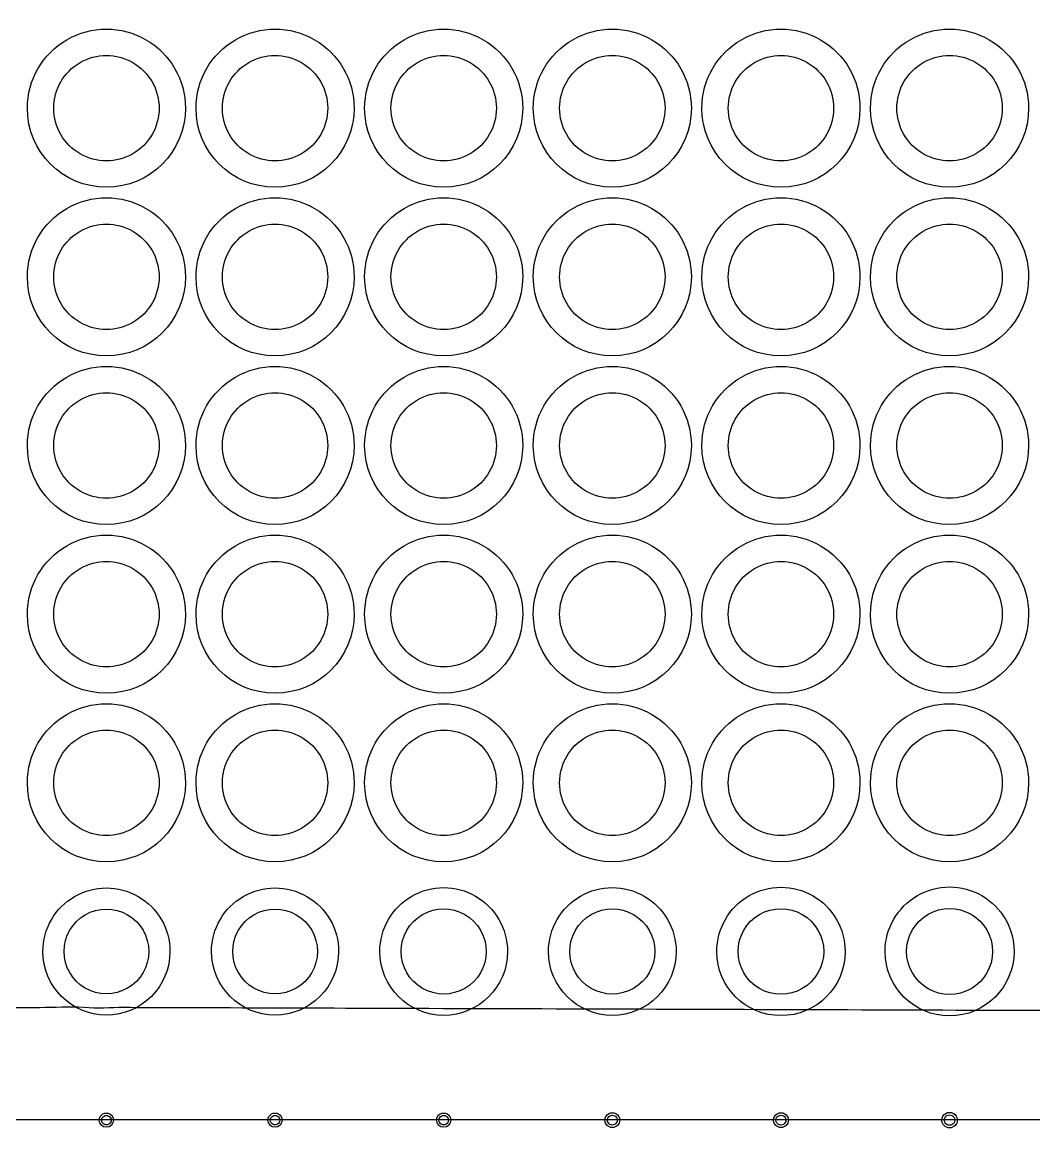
# Model space of a CAD drawing. Extents: x 9 to 391, y 39 to 560.
# Drawn here: x 201.4 to 297.4, y 39.3 to 144.2 of the extents above; entities that cross this region are included whole.
import ezdxf

# ---------------------------------------------------------------- set-up
doc = ezdxf.new("R2010")
doc.units = 0
doc.layers.add('Capa_1', color=7, linetype='CONTINUOUS')
doc.layers.add('Capa_2', color=7, linetype='CONTINUOUS')

msp = doc.modelspace()

# ---------------------------------------------------------------- linework, layer by layer
at = {"layer": 'Capa_1', "color": 7}
msp.add_lwpolyline([(9.38403, 559.9909), (390.61597, 559.9909), (390.61597, 40.0091), (9.38403, 40.0091)], close=True, dxfattribs=at)
for points in [[(192.34277, 50.68164), (195.90713, 50.68464), (199.47058, 50.68664), (203.03494, 50.69064)], [(203.03494, 50.69064), (204.4218, 50.69155), (205.86919, 50.81263), (207.2533, 50.69464)], [(207.2533, 50.69464), (208.53099, 50.58555), (209.75184, 50.69964), (211.03504, 50.69563)], [(211.03504, 50.69563), (214.40954, 50.68443), (217.78312, 50.67353), (221.15761, 50.66263)], [(221.15761, 50.66263), (226.98112, 50.64333), (232.80462, 50.62423), (238.62813, 50.60573)], [(238.62813, 50.60573), (245.79171, 50.58193), (252.95622, 50.55903), (260.1198, 50.53513)], [(260.1198, 50.53513), (267.57599, 50.51033), (275.03307, 50.48663), (282.49018, 50.46173)], [(282.49018, 50.46173), (289.17496, 50.43963), (295.85976, 50.41773), (302.54454, 50.39573)]]:
    msp.add_open_spline(points, degree=3, dxfattribs=at)
at = {"layer": 'Capa_2', "color": 5}
for points in [[(214.38403, 135.990904)], [(230.38403, 135.990904)], [(246.38403, 135.990904)], [(262.38403, 135.990904)], [(278.38403, 135.990904)], [(294.38403, 135.990904)], [(214.38403, 119.990904)], [(230.38403, 119.990904)], [(246.38403, 119.990904)], [(262.38403, 119.990904)], [(278.38403, 119.990904)], [(294.38403, 119.990904)], [(214.38403, 103.990914)], [(230.38403, 103.990914)], [(246.38403, 103.990914)], [(262.38403, 103.990914)], [(278.38403, 103.990914)], [(294.38403, 103.990914)], [(214.38403, 87.990914)], [(230.38403, 87.990914)], [(246.38403, 87.990914)], [(262.38403, 87.990914)], [(278.38403, 87.990914)], [(294.38403, 87.990914)], [(214.38403, 71.990914)], [(230.38403, 71.990914)], [(246.38403, 71.990914)], [(262.38403, 71.990914)], [(278.38403, 71.990914)], [(294.38403, 71.990914)], [(213.403634, 55.990911)], [(229.403634, 55.990911)], [(245.423245, 55.990908)], [(261.423245, 55.990908)], [(277.442846, 55.990906)], [(293.462456, 55.990913)], [(209.835012, 39.990912)], [(225.835012, 39.990912)], [(241.835012, 39.990912)], [(257.854612, 39.990909)], [(273.854612, 39.990909)], [(289.874223, 39.990907)]]:
    msp.add_lwpolyline(points, close=True, dxfattribs=at)
at = {"layer": 'Capa_2', "color": 7}
for points in [[(216.88403, 135.990904)], [(232.88403, 135.990904)], [(248.88403, 135.990904)], [(264.88403, 135.990904)], [(280.88403, 135.990904)], [(296.88403, 135.990904)], [(216.88403, 119.990904)], [(232.88403, 119.990904)], [(248.88403, 119.990904)], [(264.88403, 119.990904)], [(280.88403, 119.990904)], [(296.88403, 119.990904)], [(216.88403, 103.990914)], [(232.88403, 103.990914)], [(248.88403, 103.990914)], [(264.88403, 103.990914)], [(280.88403, 103.990914)], [(296.88403, 103.990914)], [(216.88403, 87.990914)], [(232.88403, 87.990914)], [(248.88403, 87.990914)], [(264.88403, 87.990914)], [(280.88403, 87.990914)], [(296.88403, 87.990914)], [(216.88403, 71.990914)], [(232.88403, 71.990914)], [(248.88403, 71.990914)], [(264.88403, 71.990914)], [(280.88403, 71.990914)], [(296.88403, 71.990914)], [(215.413438, 55.990911)], [(231.413438, 55.990911)], [(247.442853, 55.990908)], [(263.442853, 55.990908)], [(279.472257, 55.990906)], [(295.501672, 55.990913)], [(210.060502, 39.990912)], [(226.060502, 39.990912)], [(242.060502, 39.990912)], [(258.089906, 39.990909)], [(274.089906, 39.990909)], [(290.119321, 39.990907)]]:
    msp.add_lwpolyline(points, close=True, dxfattribs=at)
for points in [[(205.63403, 142.486095), (207.954538, 143.825841), (210.813522, 143.825841), (213.13403, 142.486095)], [(221.63403, 142.486095), (223.954538, 143.825841), (226.813522, 143.825841), (229.13403, 142.486095)], [(237.63403, 142.486095), (239.954538, 143.825841), (242.813522, 143.825841), (245.13403, 142.486095)], [(253.63403, 142.486095), (255.954538, 143.825841), (258.813522, 143.825841), (261.13403, 142.486095)], [(269.63403, 142.486095), (271.954538, 143.825841), (274.813522, 143.825841), (277.13403, 142.486095)], [(285.63403, 142.486095), (287.954538, 143.825841), (290.813522, 143.825841), (293.13403, 142.486095)], [(201.88403, 135.990904), (201.88403, 138.670396), (203.313522, 141.146349), (205.63403, 142.486095)], [(213.13403, 142.486095), (215.454538, 141.146349), (216.88403, 138.670396), (216.88403, 135.990904)], [(217.88403, 135.990904), (217.88403, 138.670396), (219.313522, 141.146349), (221.63403, 142.486095)], [(229.13403, 142.486095), (231.454538, 141.146349), (232.88403, 138.670396), (232.88403, 135.990904)], [(233.88403, 135.990904), (233.88403, 138.670396), (235.313522, 141.146349), (237.63403, 142.486095)], [(245.13403, 142.486095), (247.454538, 141.146349), (248.88403, 138.670396), (248.88403, 135.990904)], [(249.88403, 135.990904), (249.88403, 138.670396), (251.313522, 141.146349), (253.63403, 142.486095)], [(261.13403, 142.486095), (263.454538, 141.146349), (264.88403, 138.670396), (264.88403, 135.990904)], [(265.88403, 135.990904), (265.88403, 138.670396), (267.313522, 141.146349), (269.63403, 142.486095)], [(277.13403, 142.486095), (279.454538, 141.146349), (280.88403, 138.670396), (280.88403, 135.990904)], [(281.88403, 135.990904), (281.88403, 138.670396), (283.313522, 141.146349), (285.63403, 142.486095)], [(293.13403, 142.486095), (295.454538, 141.146349), (296.88403, 138.670396), (296.88403, 135.990904)], [(209.38403, 128.490904), (205.241894, 128.490904), (201.88403, 131.848769), (201.88403, 135.990904)], [(216.88403, 135.990904), (216.88403, 131.848769), (213.526165, 128.490904), (209.38403, 128.490904)], [(225.38403, 128.490904), (221.241894, 128.490904), (217.88403, 131.848769), (217.88403, 135.990904)], [(232.88403, 135.990904), (232.88403, 131.848769), (229.526165, 128.490904), (225.38403, 128.490904)], [(241.38403, 128.490904), (237.241894, 128.490904), (233.88403, 131.848769), (233.88403, 135.990904)], [(248.88403, 135.990904), (248.88403, 131.848769), (245.526165, 128.490904), (241.38403, 128.490904)], [(257.38403, 128.490904), (253.241894, 128.490904), (249.88403, 131.848769), (249.88403, 135.990904)], [(264.88403, 135.990904), (264.88403, 131.848769), (261.526165, 128.490904), (257.38403, 128.490904)], [(273.38403, 128.490904), (269.241894, 128.490904), (265.88403, 131.848769), (265.88403, 135.990904)], [(280.88403, 135.990904), (280.88403, 131.848769), (277.526165, 128.490904), (273.38403, 128.490904)], [(289.38403, 128.490904), (285.241894, 128.490904), (281.88403, 131.848769), (281.88403, 135.990904)], [(296.88403, 135.990904), (296.88403, 131.848769), (293.526165, 128.490904), (289.38403, 128.490904)], [(205.63403, 126.486095), (207.954538, 127.825841), (210.813522, 127.825841), (213.13403, 126.486095)], [(221.63403, 126.486095), (223.954538, 127.825841), (226.813522, 127.825841), (229.13403, 126.486095)], [(237.63403, 126.486095), (239.954538, 127.825841), (242.813522, 127.825841), (245.13403, 126.486095)], [(253.63403, 126.486095), (255.954538, 127.825841), (258.813522, 127.825841), (261.13403, 126.486095)], [(269.63403, 126.486095), (271.954538, 127.825841), (274.813522, 127.825841), (277.13403, 126.486095)], [(285.63403, 126.486095), (287.954538, 127.825841), (290.813522, 127.825841), (293.13403, 126.486095)], [(201.88403, 119.990904), (201.88403, 122.670396), (203.313522, 125.146349), (205.63403, 126.486095)], [(213.13403, 126.486095), (215.454538, 125.146349), (216.88403, 122.670396), (216.88403, 119.990904)], [(217.88403, 119.990904), (217.88403, 122.670396), (219.313522, 125.146349), (221.63403, 126.486095)], [(229.13403, 126.486095), (231.454538, 125.146349), (232.88403, 122.670396), (232.88403, 119.990904)], [(233.88403, 119.990904), (233.88403, 122.670396), (235.313522, 125.146349), (237.63403, 126.486095)], [(245.13403, 126.486095), (247.454538, 125.146349), (248.88403, 122.670396), (248.88403, 119.990904)], [(249.88403, 119.990904), (249.88403, 122.670396), (251.313522, 125.146349), (253.63403, 126.486095)], [(261.13403, 126.486095), (263.454538, 125.146349), (264.88403, 122.670396), (264.88403, 119.990904)], [(265.88403, 119.990904), (265.88403, 122.670396), (267.313522, 125.146349), (269.63403, 126.486095)], [(277.13403, 126.486095), (279.454538, 125.146349), (280.88403, 122.670396), (280.88403, 119.990904)], [(281.88403, 119.990904), (281.88403, 122.670396), (283.313522, 125.146349), (285.63403, 126.486095)], [(293.13403, 126.486095), (295.454538, 125.146349), (296.88403, 122.670396), (296.88403, 119.990904)], [(209.38403, 112.490904), (205.241894, 112.490904), (201.88403, 115.848769), (201.88403, 119.990904)], [(216.88403, 119.990904), (216.88403, 115.848769), (213.526165, 112.490904), (209.38403, 112.490904)], [(225.38403, 112.490904), (221.241894, 112.490904), (217.88403, 115.848769), (217.88403, 119.990904)], [(232.88403, 119.990904), (232.88403, 115.848769), (229.526165, 112.490904), (225.38403, 112.490904)], [(241.38403, 112.490904), (237.241894, 112.490904), (233.88403, 115.848769), (233.88403, 119.990904)], [(248.88403, 119.990904), (248.88403, 115.848769), (245.526165, 112.490904), (241.38403, 112.490904)], [(257.38403, 112.490904), (253.241894, 112.490904), (249.88403, 115.848769), (249.88403, 119.990904)], [(264.88403, 119.990904), (264.88403, 115.848769), (261.526165, 112.490904), (257.38403, 112.490904)], [(273.38403, 112.490904), (269.241894, 112.490904), (265.88403, 115.848769), (265.88403, 119.990904)], [(280.88403, 119.990904), (280.88403, 115.848769), (277.526165, 112.490904), (273.38403, 112.490904)], [(289.38403, 112.490904), (285.241894, 112.490904), (281.88403, 115.848769), (281.88403, 119.990904)], [(296.88403, 119.990904), (296.88403, 115.848769), (293.526165, 112.490904), (289.38403, 112.490904)], [(205.63403, 110.486105), (207.954538, 111.825851), (210.813522, 111.825851), (213.13403, 110.486105)], [(221.63403, 110.486105), (223.954538, 111.825851), (226.813522, 111.825851), (229.13403, 110.486105)], [(237.63403, 110.486105), (239.954538, 111.825851), (242.813522, 111.825851), (245.13403, 110.486105)], [(253.63403, 110.486105), (255.954538, 111.825851), (258.813522, 111.825851), (261.13403, 110.486105)], [(269.63403, 110.486105), (271.954538, 111.825851), (274.813522, 111.825851), (277.13403, 110.486105)], [(285.63403, 110.486105), (287.954538, 111.825851), (290.813522, 111.825851), (293.13403, 110.486105)], [(201.88403, 103.990914), (201.88403, 106.670406), (203.313522, 109.146359), (205.63403, 110.486105)], [(213.13403, 110.486105), (215.454538, 109.146359), (216.88403, 106.670406), (216.88403, 103.990914)], [(217.88403, 103.990914), (217.88403, 106.670406), (219.313522, 109.146359), (221.63403, 110.486105)], [(229.13403, 110.486105), (231.454538, 109.146359), (232.88403, 106.670406), (232.88403, 103.990914)], [(233.88403, 103.990914), (233.88403, 106.670406), (235.313522, 109.146359), (237.63403, 110.486105)], [(245.13403, 110.486105), (247.454538, 109.146359), (248.88403, 106.670406), (248.88403, 103.990914)], [(249.88403, 103.990914), (249.88403, 106.670406), (251.313522, 109.146359), (253.63403, 110.486105)], [(261.13403, 110.486105), (263.454538, 109.146359), (264.88403, 106.670406), (264.88403, 103.990914)], [(265.88403, 103.990914), (265.88403, 106.670406), (267.313522, 109.146359), (269.63403, 110.486105)], [(277.13403, 110.486105), (279.454538, 109.146359), (280.88403, 106.670406), (280.88403, 103.990914)], [(281.88403, 103.990914), (281.88403, 106.670406), (283.313522, 109.146359), (285.63403, 110.486105)], [(293.13403, 110.486105), (295.454538, 109.146359), (296.88403, 106.670406), (296.88403, 103.990914)], [(209.38403, 96.490914), (205.241894, 96.490914), (201.88403, 99.848779), (201.88403, 103.990914)], [(216.88403, 103.990914), (216.88403, 99.848779), (213.526165, 96.490914), (209.38403, 96.490914)], [(225.38403, 96.490914), (221.241894, 96.490914), (217.88403, 99.848779), (217.88403, 103.990914)], [(232.88403, 103.990914), (232.88403, 99.848779), (229.526165, 96.490914), (225.38403, 96.490914)], [(241.38403, 96.490914), (237.241894, 96.490914), (233.88403, 99.848779), (233.88403, 103.990914)], [(248.88403, 103.990914), (248.88403, 99.848779), (245.526165, 96.490914), (241.38403, 96.490914)], [(257.38403, 96.490914), (253.241894, 96.490914), (249.88403, 99.848779), (249.88403, 103.990914)], [(264.88403, 103.990914), (264.88403, 99.848779), (261.526165, 96.490914), (257.38403, 96.490914)], [(273.38403, 96.490914), (269.241894, 96.490914), (265.88403, 99.848779), (265.88403, 103.990914)], [(280.88403, 103.990914), (280.88403, 99.848779), (277.526165, 96.490914), (273.38403, 96.490914)], [(289.38403, 96.490914), (285.241894, 96.490914), (281.88403, 99.848779), (281.88403, 103.990914)], [(296.88403, 103.990914), (296.88403, 99.848779), (293.526165, 96.490914), (289.38403, 96.490914)], [(205.63403, 94.486105), (207.954538, 95.825851), (210.813522, 95.825851), (213.13403, 94.486105)], [(221.63403, 94.486105), (223.954538, 95.825851), (226.813522, 95.825851), (229.13403, 94.486105)], [(237.63403, 94.486105), (239.954538, 95.825851), (242.813522, 95.825851), (245.13403, 94.486105)], [(253.63403, 94.486105), (255.954538, 95.825851), (258.813522, 95.825851), (261.13403, 94.486105)], [(269.63403, 94.486105), (271.954538, 95.825851), (274.813522, 95.825851), (277.13403, 94.486105)], [(285.63403, 94.486105), (287.954538, 95.825851), (290.813522, 95.825851), (293.13403, 94.486105)], [(201.88403, 87.990914), (201.88403, 90.670406), (203.313522, 93.146359), (205.63403, 94.486105)], [(213.13403, 94.486105), (215.454538, 93.146359), (216.88403, 90.670406), (216.88403, 87.990914)], [(217.88403, 87.990914), (217.88403, 90.670406), (219.313522, 93.146359), (221.63403, 94.486105)], [(229.13403, 94.486105), (231.454538, 93.146359), (232.88403, 90.670406), (232.88403, 87.990914)], [(233.88403, 87.990914), (233.88403, 90.670406), (235.313522, 93.146359), (237.63403, 94.486105)], [(245.13403, 94.486105), (247.454538, 93.146359), (248.88403, 90.670406), (248.88403, 87.990914)], [(249.88403, 87.990914), (249.88403, 90.670406), (251.313522, 93.146359), (253.63403, 94.486105)], [(261.13403, 94.486105), (263.454538, 93.146359), (264.88403, 90.670406), (264.88403, 87.990914)], [(265.88403, 87.990914), (265.88403, 90.670406), (267.313522, 93.146359), (269.63403, 94.486105)], [(277.13403, 94.486105), (279.454538, 93.146359), (280.88403, 90.670406), (280.88403, 87.990914)], [(281.88403, 87.990914), (281.88403, 90.670406), (283.313522, 93.146359), (285.63403, 94.486105)], [(293.13403, 94.486105), (295.454538, 93.146359), (296.88403, 90.670406), (296.88403, 87.990914)], [(209.38403, 80.490914), (205.241894, 80.490914), (201.88403, 83.848778), (201.88403, 87.990914)], [(216.88403, 87.990914), (216.88403, 83.848779), (213.526165, 80.490914), (209.38403, 80.490914)], [(225.38403, 80.490914), (221.241894, 80.490914), (217.88403, 83.848778), (217.88403, 87.990914)], [(232.88403, 87.990914), (232.88403, 83.848779), (229.526165, 80.490914), (225.38403, 80.490914)], [(241.38403, 80.490914), (237.241894, 80.490914), (233.88403, 83.848778), (233.88403, 87.990914)], [(248.88403, 87.990914), (248.88403, 83.848779), (245.526165, 80.490914), (241.38403, 80.490914)], [(257.38403, 80.490914), (253.241894, 80.490914), (249.88403, 83.848778), (249.88403, 87.990914)], [(264.88403, 87.990914), (264.88403, 83.848779), (261.526165, 80.490914), (257.38403, 80.490914)], [(273.38403, 80.490914), (269.241894, 80.490914), (265.88403, 83.848778), (265.88403, 87.990914)], [(280.88403, 87.990914), (280.88403, 83.848779), (277.526165, 80.490914), (273.38403, 80.490914)], [(289.38403, 80.490914), (285.241894, 80.490914), (281.88403, 83.848778), (281.88403, 87.990914)], [(296.88403, 87.990914), (296.88403, 83.848779), (293.526165, 80.490914), (289.38403, 80.490914)], [(205.63403, 78.486105), (207.954538, 79.825851), (210.813522, 79.825851), (213.13403, 78.486105)], [(221.63403, 78.486105), (223.954538, 79.825851), (226.813522, 79.825851), (229.13403, 78.486105)], [(237.63403, 78.486105), (239.954538, 79.825851), (242.813522, 79.825851), (245.13403, 78.486105)], [(253.63403, 78.486105), (255.954538, 79.825851), (258.813522, 79.825851), (261.13403, 78.486105)], [(269.63403, 78.486105), (271.954538, 79.825851), (274.813522, 79.825851), (277.13403, 78.486105)], [(285.63403, 78.486105), (287.954538, 79.825851), (290.813522, 79.825851), (293.13403, 78.486105)], [(201.88403, 71.990914), (201.88403, 74.670406), (203.313522, 77.146359), (205.63403, 78.486105)], [(213.13403, 78.486105), (215.454538, 77.146359), (216.88403, 74.670406), (216.88403, 71.990914)], [(217.88403, 71.990914), (217.88403, 74.670406), (219.313522, 77.146359), (221.63403, 78.486105)], [(229.13403, 78.486105), (231.454538, 77.146359), (232.88403, 74.670406), (232.88403, 71.990914)], [(233.88403, 71.990914), (233.88403, 74.670406), (235.313522, 77.146359), (237.63403, 78.486105)], [(245.13403, 78.486105), (247.454538, 77.146359), (248.88403, 74.670406), (248.88403, 71.990914)], [(249.88403, 71.990914), (249.88403, 74.670406), (251.313522, 77.146359), (253.63403, 78.486105)], [(261.13403, 78.486105), (263.454538, 77.146359), (264.88403, 74.670406), (264.88403, 71.990914)], [(265.88403, 71.990914), (265.88403, 74.670406), (267.313522, 77.146359), (269.63403, 78.486105)], [(277.13403, 78.486105), (279.454538, 77.146359), (280.88403, 74.670406), (280.88403, 71.990914)], [(281.88403, 71.990914), (281.88403, 74.670406), (283.313522, 77.146359), (285.63403, 78.486105)], [(293.13403, 78.486105), (295.454538, 77.146359), (296.88403, 74.670406), (296.88403, 71.990914)], [(209.38403, 64.490914), (205.241894, 64.490914), (201.88403, 67.848778), (201.88403, 71.990914)], [(216.88403, 71.990914), (216.88403, 67.848779), (213.526165, 64.490914), (209.38403, 64.490914)], [(225.38403, 64.490914), (221.241894, 64.490914), (217.88403, 67.848778), (217.88403, 71.990914)], [(232.88403, 71.990914), (232.88403, 67.848779), (229.526165, 64.490914), (225.38403, 64.490914)], [(241.38403, 64.490914), (237.241894, 64.490914), (233.88403, 67.848778), (233.88403, 71.990914)], [(248.88403, 71.990914), (248.88403, 67.848779), (245.526165, 64.490914), (241.38403, 64.490914)], [(257.38403, 64.490914), (253.241894, 64.490914), (249.88403, 67.848778), (249.88403, 71.990914)], [(264.88403, 71.990914), (264.88403, 67.848779), (261.526165, 64.490914), (257.38403, 64.490914)], [(273.38403, 64.490914), (269.241894, 64.490914), (265.88403, 67.848778), (265.88403, 71.990914)], [(280.88403, 71.990914), (280.88403, 67.848779), (277.526165, 64.490914), (273.38403, 64.490914)], [(289.38403, 64.490914), (285.241894, 64.490914), (281.88403, 67.848778), (281.88403, 71.990914)], [(296.88403, 71.990914), (296.88403, 67.848779), (293.526165, 64.490914), (289.38403, 64.490914)], [(206.369321, 61.212535), (208.234827, 62.289585), (210.533226, 62.289585), (212.398732, 61.212535)], [(222.369321, 61.212535), (224.234827, 62.289585), (226.533226, 62.289585), (228.398732, 61.212535)], [(238.354617, 61.238003), (240.229224, 62.320308), (242.538834, 62.320308), (244.413441, 61.238003)], [(254.354617, 61.238003), (256.229224, 62.320308), (258.538834, 62.320308), (260.413441, 61.238003)], [(270.339904, 61.263472), (272.223611, 62.351031), (274.544433, 62.351031), (276.42814, 61.263472)], [(286.325201, 61.288951), (288.218008, 62.381763), (290.550042, 62.381763), (292.442848, 61.288951)], [(203.354615, 55.990911), (203.354615, 58.145012), (204.503814, 60.135484), (206.369321, 61.212535)], [(212.398732, 61.212535), (214.264239, 60.135484), (215.413438, 58.145012), (215.413438, 55.990911)], [(219.354615, 55.990911), (219.354615, 58.145012), (220.503814, 60.135484), (222.369321, 61.212535)], [(228.398732, 61.212535), (230.264239, 60.135484), (231.413438, 58.145012), (231.413438, 55.990911)], [(235.325206, 55.990908), (235.325206, 58.155517), (236.480011, 60.155699), (238.354617, 61.238003)], [(244.413441, 61.238003), (246.288048, 60.155699), (247.442853, 58.155517), (247.442853, 55.990908)], [(251.325206, 55.990908), (251.325206, 58.155517), (252.480011, 60.155699), (254.354617, 61.238003)], [(260.413441, 61.238003), (262.288048, 60.155699), (263.442853, 58.155517), (263.442853, 55.990908)], [(267.295787, 55.990906), (267.295787, 58.166023), (268.456198, 60.175914), (270.339904, 61.263472)], [(276.42814, 61.263472), (278.311846, 60.175914), (279.472257, 58.166023), (279.472257, 55.990906)], [(283.266377, 55.990913), (283.266377, 58.176538), (284.432394, 60.196139), (286.325201, 61.288951)], [(292.442848, 61.288951), (294.335655, 60.196139), (295.501672, 58.176538), (295.501672, 55.990913)], [(209.384027, 49.961499), (206.054074, 49.961499), (203.354615, 52.660959), (203.354615, 55.990911)], [(215.413438, 55.990911), (215.413438, 52.660959), (212.713979, 49.961499), (209.384027, 49.961499)], [(225.384027, 49.961499), (222.054074, 49.961499), (219.354615, 52.660959), (219.354615, 55.990911)], [(231.413438, 55.990911), (231.413438, 52.660959), (228.713979, 49.961499), (225.384027, 49.961499)], [(241.384029, 49.932085), (238.037833, 49.932085), (235.325206, 52.644712), (235.325206, 55.990908)], [(247.442853, 55.990908), (247.442853, 52.644712), (244.730225, 49.932085), (241.384029, 49.932085)], [(257.384029, 49.932085), (254.037833, 49.932085), (251.325206, 52.644712), (251.325206, 55.990908)], [(263.442853, 55.990908), (263.442853, 52.644712), (260.730225, 49.932085), (257.384029, 49.932085)], [(273.384022, 49.90267), (270.021582, 49.90267), (267.295787, 52.628466), (267.295787, 55.990906)], [(279.472257, 55.990906), (279.472257, 52.628466), (276.746462, 49.90267), (273.384022, 49.90267)], [(289.384025, 49.873266), (286.005341, 49.873266), (283.266377, 52.61223), (283.266377, 55.990913)], [(295.501672, 55.990913), (295.501672, 52.61223), (292.762708, 49.873266), (289.384025, 49.873266)], [(208.707561, 39.990912), (208.707561, 40.232591), (208.836495, 40.455913), (209.045796, 40.576752)], [(209.384031, 39.314441), (209.010427, 39.314441), (208.707561, 39.617307), (208.707561, 39.990912)], [(209.045796, 40.576752), (209.255097, 40.697592), (209.512966, 40.697592), (209.722266, 40.576752)], [(210.060502, 39.990912), (210.060502, 39.617307), (209.757636, 39.314441), (209.384031, 39.314441)], [(209.722266, 40.576752), (209.931567, 40.455913), (210.060502, 40.232591), (210.060502, 39.990912)], [(224.707561, 39.990912), (224.707561, 40.232591), (224.836495, 40.455913), (225.045796, 40.576752)], [(225.384031, 39.314441), (225.010427, 39.314441), (224.707561, 39.617307), (224.707561, 39.990912)], [(225.045796, 40.576752), (225.255097, 40.697592), (225.512966, 40.697592), (225.722266, 40.576752)], [(226.060502, 39.990912), (226.060502, 39.617307), (225.757636, 39.314441), (225.384031, 39.314441)], [(225.722266, 40.576752), (225.931567, 40.455913), (226.060502, 40.232591), (226.060502, 39.990912)], [(240.707561, 39.990912), (240.707561, 40.232591), (240.836495, 40.455913), (241.045796, 40.576752)], [(241.384031, 39.314441), (241.010427, 39.314441), (240.707561, 39.617307), (240.707561, 39.990912)], [(241.045796, 40.576752), (241.255097, 40.697592), (241.512966, 40.697592), (241.722266, 40.576752)], [(242.060502, 39.990912), (242.060502, 39.617307), (241.757636, 39.314441), (241.384031, 39.314441)], [(241.722266, 40.576752), (241.931567, 40.455913), (242.060502, 40.232591), (242.060502, 39.990912)], [(256.678142, 39.990909), (256.678142, 40.243097), (256.812682, 40.476127), (257.031083, 40.602221)], [(257.384024, 39.285027), (256.994176, 39.285027), (256.678142, 39.601061), (256.678142, 39.990909)], [(257.031083, 40.602221), (257.249483, 40.728315), (257.518564, 40.728315), (257.736965, 40.602221)], [(258.089906, 39.990909), (258.089906, 39.601061), (257.773872, 39.285027), (257.384024, 39.285027)], [(257.736965, 40.602221), (257.955366, 40.476127), (258.089906, 40.243097), (258.089906, 39.990909)], [(272.678142, 39.990909), (272.678142, 40.243097), (272.812682, 40.476127), (273.031083, 40.602221)], [(273.384024, 39.285027), (272.994176, 39.285027), (272.678142, 39.601061), (272.678142, 39.990909)], [(273.031083, 40.602221), (273.249483, 40.728315), (273.518564, 40.728315), (273.736965, 40.602221)], [(274.089906, 39.990909), (274.089906, 39.601061), (273.773872, 39.285027), (273.384024, 39.285027)], [(273.736965, 40.602221), (273.955366, 40.476127), (274.089906, 40.243097), (274.089906, 39.990909)], [(288.648732, 39.990907), (288.648732, 40.253602), (288.788879, 40.496342), (289.016379, 40.62769)], [(289.384027, 39.255613), (288.977935, 39.255613), (288.648732, 39.584815), (288.648732, 39.990907)], [(289.016379, 40.62769), (289.24388, 40.759038), (289.524173, 40.759038), (289.751674, 40.62769)], [(290.119321, 39.990907), (290.119321, 39.584815), (289.790118, 39.255613), (289.384027, 39.255613)], [(289.751674, 40.62769), (289.979174, 40.496342), (290.119321, 40.253602), (290.119321, 39.990907)]]:
    msp.add_open_spline(points, degree=3, dxfattribs=at)
at = {"layer": 'Capa_2', "color": 5}
for points in [[(206.88403, 140.321031), (208.431035, 141.214195), (210.337024, 141.214195), (211.88403, 140.321031)], [(222.88403, 140.321031), (224.431035, 141.214195), (226.337024, 141.214195), (227.88403, 140.321031)], [(238.88403, 140.321031), (240.431035, 141.214195), (242.337024, 141.214195), (243.88403, 140.321031)], [(254.88403, 140.321031), (256.431035, 141.214195), (258.337024, 141.214195), (259.88403, 140.321031)], [(270.88403, 140.321031), (272.431035, 141.214195), (274.337024, 141.214195), (275.88403, 140.321031)], [(286.88403, 140.321031), (288.431035, 141.214195), (290.337024, 141.214195), (291.88403, 140.321031)], [(204.38403, 135.990904), (204.38403, 137.777232), (205.337024, 139.427867), (206.88403, 140.321031)], [(211.88403, 140.321031), (213.431035, 139.427867), (214.38403, 137.777232), (214.38403, 135.990904)], [(220.38403, 135.990904), (220.38403, 137.777232), (221.337024, 139.427867), (222.88403, 140.321031)], [(227.88403, 140.321031), (229.431035, 139.427867), (230.38403, 137.777232), (230.38403, 135.990904)], [(236.38403, 135.990904), (236.38403, 137.777232), (237.337024, 139.427867), (238.88403, 140.321031)], [(243.88403, 140.321031), (245.431035, 139.427867), (246.38403, 137.777232), (246.38403, 135.990904)], [(252.38403, 135.990904), (252.38403, 137.777232), (253.337024, 139.427867), (254.88403, 140.321031)], [(259.88403, 140.321031), (261.431035, 139.427867), (262.38403, 137.777232), (262.38403, 135.990904)], [(268.38403, 135.990904), (268.38403, 137.777232), (269.337024, 139.427867), (270.88403, 140.321031)], [(275.88403, 140.321031), (277.431035, 139.427867), (278.38403, 137.777232), (278.38403, 135.990904)], [(284.38403, 135.990904), (284.38403, 137.777232), (285.337024, 139.427867), (286.88403, 140.321031)], [(291.88403, 140.321031), (293.431035, 139.427867), (294.38403, 137.777232), (294.38403, 135.990904)], [(206.88403, 131.660777), (205.337024, 132.553941), (204.38403, 134.204576), (204.38403, 135.990904)], [(214.38403, 135.990904), (214.38403, 134.204576), (213.431035, 132.553941), (211.88403, 131.660777)], [(222.88403, 131.660777), (221.337024, 132.553941), (220.38403, 134.204576), (220.38403, 135.990904)], [(230.38403, 135.990904), (230.38403, 134.204576), (229.431035, 132.553941), (227.88403, 131.660777)], [(238.88403, 131.660777), (237.337024, 132.553941), (236.38403, 134.204576), (236.38403, 135.990904)], [(246.38403, 135.990904), (246.38403, 134.204576), (245.431035, 132.553941), (243.88403, 131.660777)], [(254.88403, 131.660777), (253.337024, 132.553941), (252.38403, 134.204576), (252.38403, 135.990904)], [(262.38403, 135.990904), (262.38403, 134.204576), (261.431035, 132.553941), (259.88403, 131.660777)], [(270.88403, 131.660777), (269.337024, 132.553941), (268.38403, 134.204576), (268.38403, 135.990904)], [(278.38403, 135.990904), (278.38403, 134.204576), (277.431035, 132.553941), (275.88403, 131.660777)], [(286.88403, 131.660777), (285.337024, 132.553941), (284.38403, 134.204576), (284.38403, 135.990904)], [(294.38403, 135.990904), (294.38403, 134.204576), (293.431035, 132.553941), (291.88403, 131.660777)], [(211.88403, 131.660777), (210.337024, 130.767613), (208.431035, 130.767613), (206.88403, 131.660777)], [(227.88403, 131.660777), (226.337024, 130.767613), (224.431035, 130.767613), (222.88403, 131.660777)], [(243.88403, 131.660777), (242.337024, 130.767613), (240.431035, 130.767613), (238.88403, 131.660777)], [(259.88403, 131.660777), (258.337024, 130.767613), (256.431035, 130.767613), (254.88403, 131.660777)], [(275.88403, 131.660777), (274.337024, 130.767613), (272.431035, 130.767613), (270.88403, 131.660777)], [(291.88403, 131.660777), (290.337024, 130.767613), (288.431035, 130.767613), (286.88403, 131.660777)], [(206.88403, 124.321031), (208.431035, 125.214195), (210.337024, 125.214195), (211.88403, 124.321031)], [(222.88403, 124.321031), (224.431035, 125.214195), (226.337024, 125.214195), (227.88403, 124.321031)], [(238.88403, 124.321031), (240.431035, 125.214195), (242.337024, 125.214195), (243.88403, 124.321031)], [(254.88403, 124.321031), (256.431035, 125.214195), (258.337024, 125.214195), (259.88403, 124.321031)], [(270.88403, 124.321031), (272.431035, 125.214195), (274.337024, 125.214195), (275.88403, 124.321031)], [(286.88403, 124.321031), (288.431035, 125.214195), (290.337024, 125.214195), (291.88403, 124.321031)], [(204.38403, 119.990904), (204.38403, 121.777232), (205.337024, 123.427867), (206.88403, 124.321031)], [(211.88403, 124.321031), (213.431035, 123.427867), (214.38403, 121.777232), (214.38403, 119.990904)], [(220.38403, 119.990904), (220.38403, 121.777232), (221.337024, 123.427867), (222.88403, 124.321031)], [(227.88403, 124.321031), (229.431035, 123.427867), (230.38403, 121.777232), (230.38403, 119.990904)], [(236.38403, 119.990904), (236.38403, 121.777232), (237.337024, 123.427867), (238.88403, 124.321031)], [(243.88403, 124.321031), (245.431035, 123.427867), (246.38403, 121.777232), (246.38403, 119.990904)], [(252.38403, 119.990904), (252.38403, 121.777232), (253.337024, 123.427867), (254.88403, 124.321031)], [(259.88403, 124.321031), (261.431035, 123.427867), (262.38403, 121.777232), (262.38403, 119.990904)], [(268.38403, 119.990904), (268.38403, 121.777232), (269.337024, 123.427867), (270.88403, 124.321031)], [(275.88403, 124.321031), (277.431035, 123.427867), (278.38403, 121.777232), (278.38403, 119.990904)], [(284.38403, 119.990904), (284.38403, 121.777232), (285.337024, 123.427867), (286.88403, 124.321031)], [(291.88403, 124.321031), (293.431035, 123.427867), (294.38403, 121.777232), (294.38403, 119.990904)], [(206.88403, 115.660777), (205.337024, 116.553941), (204.38403, 118.204576), (204.38403, 119.990904)], [(214.38403, 119.990904), (214.38403, 118.204576), (213.431035, 116.553941), (211.88403, 115.660777)], [(222.88403, 115.660777), (221.337024, 116.553941), (220.38403, 118.204576), (220.38403, 119.990904)], [(230.38403, 119.990904), (230.38403, 118.204576), (229.431035, 116.553941), (227.88403, 115.660777)], [(238.88403, 115.660777), (237.337024, 116.553941), (236.38403, 118.204576), (236.38403, 119.990904)], [(246.38403, 119.990904), (246.38403, 118.204576), (245.431035, 116.553941), (243.88403, 115.660777)], [(254.88403, 115.660777), (253.337024, 116.553941), (252.38403, 118.204576), (252.38403, 119.990904)], [(262.38403, 119.990904), (262.38403, 118.204576), (261.431035, 116.553941), (259.88403, 115.660777)], [(270.88403, 115.660777), (269.337024, 116.553941), (268.38403, 118.204576), (268.38403, 119.990904)], [(278.38403, 119.990904), (278.38403, 118.204576), (277.431035, 116.553941), (275.88403, 115.660777)], [(286.88403, 115.660777), (285.337024, 116.553941), (284.38403, 118.204576), (284.38403, 119.990904)], [(294.38403, 119.990904), (294.38403, 118.204576), (293.431035, 116.553941), (291.88403, 115.660777)], [(211.88403, 115.660777), (210.337024, 114.767613), (208.431035, 114.767613), (206.88403, 115.660777)], [(227.88403, 115.660777), (226.337024, 114.767613), (224.431035, 114.767613), (222.88403, 115.660777)], [(243.88403, 115.660777), (242.337024, 114.767613), (240.431035, 114.767613), (238.88403, 115.660777)], [(259.88403, 115.660777), (258.337024, 114.767613), (256.431035, 114.767613), (254.88403, 115.660777)], [(275.88403, 115.660777), (274.337024, 114.767613), (272.431035, 114.767613), (270.88403, 115.660777)], [(291.88403, 115.660777), (290.337024, 114.767613), (288.431035, 114.767613), (286.88403, 115.660777)], [(206.88403, 108.321041), (208.431035, 109.214205), (210.337024, 109.214205), (211.88403, 108.321041)], [(222.88403, 108.321041), (224.431035, 109.214205), (226.337024, 109.214205), (227.88403, 108.321041)], [(238.88403, 108.321041), (240.431035, 109.214205), (242.337024, 109.214205), (243.88403, 108.321041)], [(254.88403, 108.321041), (256.431035, 109.214205), (258.337024, 109.214205), (259.88403, 108.321041)], [(270.88403, 108.321041), (272.431035, 109.214205), (274.337024, 109.214205), (275.88403, 108.321041)], [(286.88403, 108.321041), (288.431035, 109.214205), (290.337024, 109.214205), (291.88403, 108.321041)], [(204.38403, 103.990914), (204.38403, 105.777242), (205.337024, 107.427877), (206.88403, 108.321041)], [(211.88403, 108.321041), (213.431035, 107.427877), (214.38403, 105.777242), (214.38403, 103.990914)], [(220.38403, 103.990914), (220.38403, 105.777242), (221.337024, 107.427877), (222.88403, 108.321041)], [(227.88403, 108.321041), (229.431035, 107.427877), (230.38403, 105.777242), (230.38403, 103.990914)], [(236.38403, 103.990914), (236.38403, 105.777242), (237.337024, 107.427877), (238.88403, 108.321041)], [(243.88403, 108.321041), (245.431035, 107.427877), (246.38403, 105.777242), (246.38403, 103.990914)], [(252.38403, 103.990914), (252.38403, 105.777242), (253.337024, 107.427877), (254.88403, 108.321041)], [(259.88403, 108.321041), (261.431035, 107.427877), (262.38403, 105.777242), (262.38403, 103.990914)], [(268.38403, 103.990914), (268.38403, 105.777242), (269.337024, 107.427877), (270.88403, 108.321041)], [(275.88403, 108.321041), (277.431035, 107.427877), (278.38403, 105.777242), (278.38403, 103.990914)], [(284.38403, 103.990914), (284.38403, 105.777242), (285.337024, 107.427877), (286.88403, 108.321041)], [(291.88403, 108.321041), (293.431035, 107.427877), (294.38403, 105.777242), (294.38403, 103.990914)], [(206.88403, 99.660787), (205.337024, 100.553951), (204.38403, 102.204586), (204.38403, 103.990914)], [(214.38403, 103.990914), (214.38403, 102.204586), (213.431035, 100.553951), (211.88403, 99.660787)], [(222.88403, 99.660787), (221.337024, 100.553951), (220.38403, 102.204586), (220.38403, 103.990914)], [(230.38403, 103.990914), (230.38403, 102.204586), (229.431035, 100.553951), (227.88403, 99.660787)], [(238.88403, 99.660787), (237.337024, 100.553951), (236.38403, 102.204586), (236.38403, 103.990914)], [(246.38403, 103.990914), (246.38403, 102.204586), (245.431035, 100.553951), (243.88403, 99.660787)], [(254.88403, 99.660787), (253.337024, 100.553951), (252.38403, 102.204586), (252.38403, 103.990914)], [(262.38403, 103.990914), (262.38403, 102.204586), (261.431035, 100.553951), (259.88403, 99.660787)], [(270.88403, 99.660787), (269.337024, 100.553951), (268.38403, 102.204586), (268.38403, 103.990914)], [(278.38403, 103.990914), (278.38403, 102.204586), (277.431035, 100.553951), (275.88403, 99.660787)], [(286.88403, 99.660787), (285.337024, 100.553951), (284.38403, 102.204586), (284.38403, 103.990914)], [(294.38403, 103.990914), (294.38403, 102.204586), (293.431035, 100.553951), (291.88403, 99.660787)], [(211.88403, 99.660787), (210.337024, 98.767623), (208.431035, 98.767623), (206.88403, 99.660787)], [(227.88403, 99.660787), (226.337024, 98.767623), (224.431035, 98.767623), (222.88403, 99.660787)], [(243.88403, 99.660787), (242.337024, 98.767623), (240.431035, 98.767623), (238.88403, 99.660787)], [(259.88403, 99.660787), (258.337024, 98.767623), (256.431035, 98.767623), (254.88403, 99.660787)], [(275.88403, 99.660787), (274.337024, 98.767623), (272.431035, 98.767623), (270.88403, 99.660787)], [(291.88403, 99.660787), (290.337024, 98.767623), (288.431035, 98.767623), (286.88403, 99.660787)], [(204.38403, 87.990914), (204.38403, 89.777242), (205.337024, 91.427877), (206.88403, 92.321041)], [(206.88403, 92.321041), (208.431035, 93.214205), (210.337024, 93.214205), (211.88403, 92.321041)], [(211.88403, 92.321041), (213.431035, 91.427877), (214.38403, 89.777242), (214.38403, 87.990914)], [(220.38403, 87.990914), (220.38403, 89.777242), (221.337024, 91.427877), (222.88403, 92.321041)], [(222.88403, 92.321041), (224.431035, 93.214205), (226.337024, 93.214205), (227.88403, 92.321041)], [(227.88403, 92.321041), (229.431035, 91.427877), (230.38403, 89.777242), (230.38403, 87.990914)], [(236.38403, 87.990914), (236.38403, 89.777242), (237.337024, 91.427877), (238.88403, 92.321041)], [(238.88403, 92.321041), (240.431035, 93.214205), (242.337024, 93.214205), (243.88403, 92.321041)], [(243.88403, 92.321041), (245.431035, 91.427877), (246.38403, 89.777242), (246.38403, 87.990914)], [(252.38403, 87.990914), (252.38403, 89.777242), (253.337024, 91.427877), (254.88403, 92.321041)], [(254.88403, 92.321041), (256.431035, 93.214205), (258.337024, 93.214205), (259.88403, 92.321041)], [(259.88403, 92.321041), (261.431035, 91.427877), (262.38403, 89.777242), (262.38403, 87.990914)], [(268.38403, 87.990914), (268.38403, 89.777242), (269.337024, 91.427877), (270.88403, 92.321041)], [(270.88403, 92.321041), (272.431035, 93.214205), (274.337024, 93.214205), (275.88403, 92.321041)], [(275.88403, 92.321041), (277.431035, 91.427877), (278.38403, 89.777242), (278.38403, 87.990914)], [(284.38403, 87.990914), (284.38403, 89.777242), (285.337024, 91.427877), (286.88403, 92.321041)], [(286.88403, 92.321041), (288.431035, 93.214205), (290.337024, 93.214205), (291.88403, 92.321041)], [(291.88403, 92.321041), (293.431035, 91.427877), (294.38403, 89.777242), (294.38403, 87.990914)], [(206.88403, 83.660787), (205.337024, 84.553951), (204.38403, 86.204586), (204.38403, 87.990914)], [(214.38403, 87.990914), (214.38403, 86.204586), (213.431035, 84.553951), (211.88403, 83.660787)], [(222.88403, 83.660787), (221.337024, 84.553951), (220.38403, 86.204586), (220.38403, 87.990914)], [(230.38403, 87.990914), (230.38403, 86.204586), (229.431035, 84.553951), (227.88403, 83.660787)], [(238.88403, 83.660787), (237.337024, 84.553951), (236.38403, 86.204586), (236.38403, 87.990914)], [(246.38403, 87.990914), (246.38403, 86.204586), (245.431035, 84.553951), (243.88403, 83.660787)], [(254.88403, 83.660787), (253.337024, 84.553951), (252.38403, 86.204586), (252.38403, 87.990914)], [(262.38403, 87.990914), (262.38403, 86.204586), (261.431035, 84.553951), (259.88403, 83.660787)], [(270.88403, 83.660787), (269.337024, 84.553951), (268.38403, 86.204586), (268.38403, 87.990914)], [(278.38403, 87.990914), (278.38403, 86.204586), (277.431035, 84.553951), (275.88403, 83.660787)], [(286.88403, 83.660787), (285.337024, 84.553951), (284.38403, 86.204586), (284.38403, 87.990914)], [(294.38403, 87.990914), (294.38403, 86.204586), (293.431035, 84.553951), (291.88403, 83.660787)], [(211.88403, 83.660787), (210.337024, 82.767623), (208.431035, 82.767623), (206.88403, 83.660787)], [(227.88403, 83.660787), (226.337024, 82.767623), (224.431035, 82.767623), (222.88403, 83.660787)], [(243.88403, 83.660787), (242.337024, 82.767623), (240.431035, 82.767623), (238.88403, 83.660787)], [(259.88403, 83.660787), (258.337024, 82.767623), (256.431035, 82.767623), (254.88403, 83.660787)], [(275.88403, 83.660787), (274.337024, 82.767623), (272.431035, 82.767623), (270.88403, 83.660787)], [(291.88403, 83.660787), (290.337024, 82.767623), (288.431035, 82.767623), (286.88403, 83.660787)], [(206.88403, 76.321041), (208.431035, 77.214205), (210.337024, 77.214205), (211.88403, 76.321041)], [(222.88403, 76.321041), (224.431035, 77.214205), (226.337024, 77.214205), (227.88403, 76.321041)], [(238.88403, 76.321041), (240.431035, 77.214205), (242.337024, 77.214205), (243.88403, 76.321041)], [(254.88403, 76.321041), (256.431035, 77.214205), (258.337024, 77.214205), (259.88403, 76.321041)], [(270.88403, 76.321041), (272.431035, 77.214205), (274.337024, 77.214205), (275.88403, 76.321041)], [(286.88403, 76.321041), (288.431035, 77.214205), (290.337024, 77.214205), (291.88403, 76.321041)], [(204.38403, 71.990914), (204.38403, 73.777242), (205.337024, 75.427877), (206.88403, 76.321041)], [(211.88403, 76.321041), (213.431035, 75.427877), (214.38403, 73.777242), (214.38403, 71.990914)], [(220.38403, 71.990914), (220.38403, 73.777242), (221.337024, 75.427877), (222.88403, 76.321041)], [(227.88403, 76.321041), (229.431035, 75.427877), (230.38403, 73.777242), (230.38403, 71.990914)], [(236.38403, 71.990914), (236.38403, 73.777242), (237.337024, 75.427877), (238.88403, 76.321041)], [(243.88403, 76.321041), (245.431035, 75.427877), (246.38403, 73.777242), (246.38403, 71.990914)], [(252.38403, 71.990914), (252.38403, 73.777242), (253.337024, 75.427877), (254.88403, 76.321041)], [(259.88403, 76.321041), (261.431035, 75.427877), (262.38403, 73.777242), (262.38403, 71.990914)], [(268.38403, 71.990914), (268.38403, 73.777242), (269.337024, 75.427877), (270.88403, 76.321041)], [(275.88403, 76.321041), (277.431035, 75.427877), (278.38403, 73.777242), (278.38403, 71.990914)], [(284.38403, 71.990914), (284.38403, 73.777242), (285.337024, 75.427877), (286.88403, 76.321041)], [(291.88403, 76.321041), (293.431035, 75.427877), (294.38403, 73.777242), (294.38403, 71.990914)], [(206.88403, 67.660787), (205.337024, 68.553951), (204.38403, 70.204586), (204.38403, 71.990914)], [(214.38403, 71.990914), (214.38403, 70.204586), (213.431035, 68.553951), (211.88403, 67.660787)], [(222.88403, 67.660787), (221.337024, 68.553951), (220.38403, 70.204586), (220.38403, 71.990914)], [(230.38403, 71.990914), (230.38403, 70.204586), (229.431035, 68.553951), (227.88403, 67.660787)], [(238.88403, 67.660787), (237.337024, 68.553951), (236.38403, 70.204586), (236.38403, 71.990914)], [(246.38403, 71.990914), (246.38403, 70.204586), (245.431035, 68.553951), (243.88403, 67.660787)], [(254.88403, 67.660787), (253.337024, 68.553951), (252.38403, 70.204586), (252.38403, 71.990914)], [(262.38403, 71.990914), (262.38403, 70.204586), (261.431035, 68.553951), (259.88403, 67.660787)], [(270.88403, 67.660787), (269.337024, 68.553951), (268.38403, 70.204586), (268.38403, 71.990914)], [(278.38403, 71.990914), (278.38403, 70.204586), (277.431035, 68.553951), (275.88403, 67.660787)], [(286.88403, 67.660787), (285.337024, 68.553951), (284.38403, 70.204586), (284.38403, 71.990914)], [(294.38403, 71.990914), (294.38403, 70.204586), (293.431035, 68.553951), (291.88403, 67.660787)], [(211.88403, 67.660787), (210.337024, 66.767623), (208.431035, 66.767623), (206.88403, 67.660787)], [(227.88403, 67.660787), (226.337024, 66.767623), (224.431035, 66.767623), (222.88403, 67.660787)], [(243.88403, 67.660787), (242.337024, 66.767623), (240.431035, 66.767623), (238.88403, 67.660787)], [(259.88403, 67.660787), (258.337024, 66.767623), (256.431035, 66.767623), (254.88403, 67.660787)], [(275.88403, 67.660787), (274.337024, 66.767623), (272.431035, 66.767623), (270.88403, 67.660787)], [(291.88403, 67.660787), (290.337024, 66.767623), (288.431035, 66.767623), (286.88403, 67.660787)], [(207.374223, 59.471993), (208.617894, 60.190027), (210.150159, 60.190027), (211.39383, 59.471993)], [(223.374223, 59.471993), (224.617894, 60.190027), (226.150159, 60.190027), (227.39383, 59.471993)], [(239.364421, 59.488972), (240.614159, 60.210508), (242.153899, 60.210508), (243.403637, 59.488972)], [(255.364421, 59.488972), (256.614159, 60.210508), (258.153899, 60.210508), (259.403637, 59.488972)], [(271.35461, 59.50595), (272.610415, 60.230989), (274.157629, 60.230989), (275.413434, 59.50595)], [(287.344809, 59.522938), (288.60668, 60.25148), (290.161369, 60.25148), (291.42324, 59.522938)], [(205.364419, 55.990911), (205.364419, 57.426978), (206.130552, 58.75396), (207.374223, 59.471993)], [(211.39383, 59.471993), (212.637501, 58.75396), (213.403634, 57.426978), (213.403634, 55.990911)], [(221.364419, 55.990911), (221.364419, 57.426978), (222.130552, 58.75396), (223.374223, 59.471993)], [(227.39383, 59.471993), (228.637501, 58.75396), (229.403634, 57.426978), (229.403634, 55.990911)], [(237.344813, 55.990908), (237.344813, 57.433981), (238.114684, 58.767435), (239.364421, 59.488972)], [(243.403637, 59.488972), (244.653375, 58.767435), (245.423245, 57.433981), (245.423245, 55.990908)], [(253.344813, 55.990908), (253.344813, 57.433981), (254.114684, 58.767435), (255.364421, 59.488972)], [(259.403637, 59.488972), (260.653375, 58.767435), (261.423245, 57.433981), (261.423245, 55.990908)], [(269.325198, 55.990906), (269.325198, 57.440984), (270.098806, 58.780911), (271.35461, 59.50595)], [(275.413434, 59.50595), (276.669238, 58.780911), (277.442846, 57.440984), (277.442846, 55.990906)], [(285.305593, 55.990913), (285.305593, 57.447996), (286.082938, 58.794397), (287.344809, 59.522938)], [(291.42324, 59.522938), (292.685111, 58.794397), (293.462456, 57.447996), (293.462456, 55.990913)], [(207.374223, 52.509828), (206.130552, 53.227862), (205.364419, 54.554843), (205.364419, 55.990911)], [(213.403634, 55.990911), (213.403634, 54.554843), (212.637501, 53.227862), (211.39383, 52.509828)], [(223.374223, 52.509828), (222.130552, 53.227862), (221.364419, 54.554843), (221.364419, 55.990911)], [(229.403634, 55.990911), (229.403634, 54.554843), (228.637501, 53.227862), (227.39383, 52.509828)], [(239.364421, 52.492845), (238.114684, 53.214381), (237.344813, 54.547835), (237.344813, 55.990908)], [(245.423245, 55.990908), (245.423245, 54.547835), (244.653375, 53.214381), (243.403637, 52.492845)], [(255.364421, 52.492845), (254.114684, 53.214381), (253.344813, 54.547835), (253.344813, 55.990908)], [(261.423245, 55.990908), (261.423245, 54.547835), (260.653375, 53.214381), (259.403637, 52.492845)], [(271.35461, 52.475861), (270.098806, 53.2009), (269.325198, 54.540828), (269.325198, 55.990906)], [(277.442846, 55.990906), (277.442846, 54.540828), (276.669238, 53.2009), (275.413434, 52.475861)], [(287.344809, 52.458888), (286.082938, 53.18743), (285.305593, 54.53383), (285.305593, 55.990913)], [(293.462456, 55.990913), (293.462456, 54.53383), (292.685111, 53.18743), (291.42324, 52.458888)], [(211.39383, 52.509828), (210.150159, 51.791794), (208.617894, 51.791794), (207.374223, 52.509828)], [(227.39383, 52.509828), (226.150159, 51.791794), (224.617894, 51.791794), (223.374223, 52.509828)], [(243.403637, 52.492845), (242.153899, 51.771308), (240.614159, 51.771308), (239.364421, 52.492845)], [(259.403637, 52.492845), (258.153899, 51.771308), (256.614159, 51.771308), (255.364421, 52.492845)], [(275.413434, 52.475861), (274.157629, 51.750822), (272.610415, 51.750822), (271.35461, 52.475861)], [(291.42324, 52.458888), (290.161369, 51.730346), (288.60668, 51.730346), (287.344809, 52.458888)], [(208.933051, 39.990912), (208.933051, 40.152031), (209.019007, 40.300912), (209.158541, 40.381472)], [(209.158541, 39.600351), (209.019007, 39.680911), (208.933051, 39.829792), (208.933051, 39.990912)], [(209.158541, 40.381472), (209.298075, 40.462032), (209.469988, 40.462032), (209.609521, 40.381472)], [(209.609521, 40.381472), (209.749055, 40.300912), (209.835012, 40.152031), (209.835012, 39.990912)], [(209.835012, 39.990912), (209.835012, 39.829792), (209.749055, 39.680911), (209.609521, 39.600351)], [(224.933051, 39.990912), (224.933051, 40.152031), (225.019007, 40.300912), (225.158541, 40.381472)], [(225.158541, 39.600351), (225.019007, 39.680911), (224.933051, 39.829792), (224.933051, 39.990912)], [(225.158541, 40.381472), (225.298075, 40.462032), (225.469988, 40.462032), (225.609521, 40.381472)], [(225.609521, 40.381472), (225.749055, 40.300912), (225.835012, 40.152031), (225.835012, 39.990912)], [(225.835012, 39.990912), (225.835012, 39.829792), (225.749055, 39.680911), (225.609521, 39.600351)], [(240.933051, 39.990912), (240.933051, 40.152031), (241.019007, 40.300912), (241.158541, 40.381472)], [(241.158541, 39.600351), (241.019007, 39.680911), (240.933051, 39.829792), (240.933051, 39.990912)], [(241.158541, 40.381472), (241.298075, 40.462032), (241.469988, 40.462032), (241.609521, 40.381472)], [(241.609521, 40.381472), (241.749055, 40.300912), (241.835012, 40.152031), (241.835012, 39.990912)], [(241.835012, 39.990912), (241.835012, 39.829792), (241.749055, 39.680911), (241.609521, 39.600351)], [(256.913436, 39.990909), (256.913436, 40.159034), (257.003129, 40.314388), (257.14873, 40.398451)], [(257.14873, 39.583368), (257.003129, 39.66743), (256.913436, 39.822784), (256.913436, 39.990909)], [(257.14873, 40.398451), (257.29433, 40.482513), (257.473717, 40.482513), (257.619318, 40.398451)], [(257.619318, 40.398451), (257.764918, 40.314388), (257.854612, 40.159034), (257.854612, 39.990909)], [(257.854612, 39.990909), (257.854612, 39.822784), (257.764918, 39.66743), (257.619318, 39.583368)], [(272.913436, 39.990909), (272.913436, 40.159034), (273.003129, 40.314388), (273.14873, 40.398451)], [(273.14873, 39.583368), (273.003129, 39.66743), (272.913436, 39.822784), (272.913436, 39.990909)], [(273.14873, 40.398451), (273.29433, 40.482513), (273.473717, 40.482513), (273.619318, 40.398451)], [(273.619318, 40.398451), (273.764918, 40.314388), (273.854612, 40.159034), (273.854612, 39.990909)], [(273.854612, 39.990909), (273.854612, 39.822784), (273.764918, 39.66743), (273.619318, 39.583368)], [(288.89383, 39.990907), (288.89383, 40.166037), (288.987261, 40.327864), (289.138929, 40.415429)], [(289.138929, 39.566384), (288.987261, 39.65395), (288.89383, 39.815776), (288.89383, 39.990907)], [(289.138929, 40.415429), (289.290596, 40.502994), (289.477457, 40.502994), (289.629125, 40.415429)], [(289.629125, 40.415429), (289.780792, 40.327864), (289.874223, 40.166037), (289.874223, 39.990907)], [(289.874223, 39.990907), (289.874223, 39.815776), (289.780792, 39.65395), (289.629125, 39.566384)], [(209.609521, 39.600351), (209.469988, 39.519791), (209.298075, 39.519791), (209.158541, 39.600351)], [(225.609521, 39.600351), (225.469988, 39.519791), (225.298075, 39.519791), (225.158541, 39.600351)], [(241.609521, 39.600351), (241.469988, 39.519791), (241.298075, 39.519791), (241.158541, 39.600351)], [(257.619318, 39.583368), (257.473717, 39.499305), (257.29433, 39.499305), (257.14873, 39.583368)], [(273.619318, 39.583368), (273.473717, 39.499305), (273.29433, 39.499305), (273.14873, 39.583368)], [(289.629125, 39.566384), (289.477457, 39.478819), (289.290596, 39.478819), (289.138929, 39.566384)]]:
    msp.add_open_spline(points, degree=3, dxfattribs=at)

doc.saveas('drawing.dxf')
